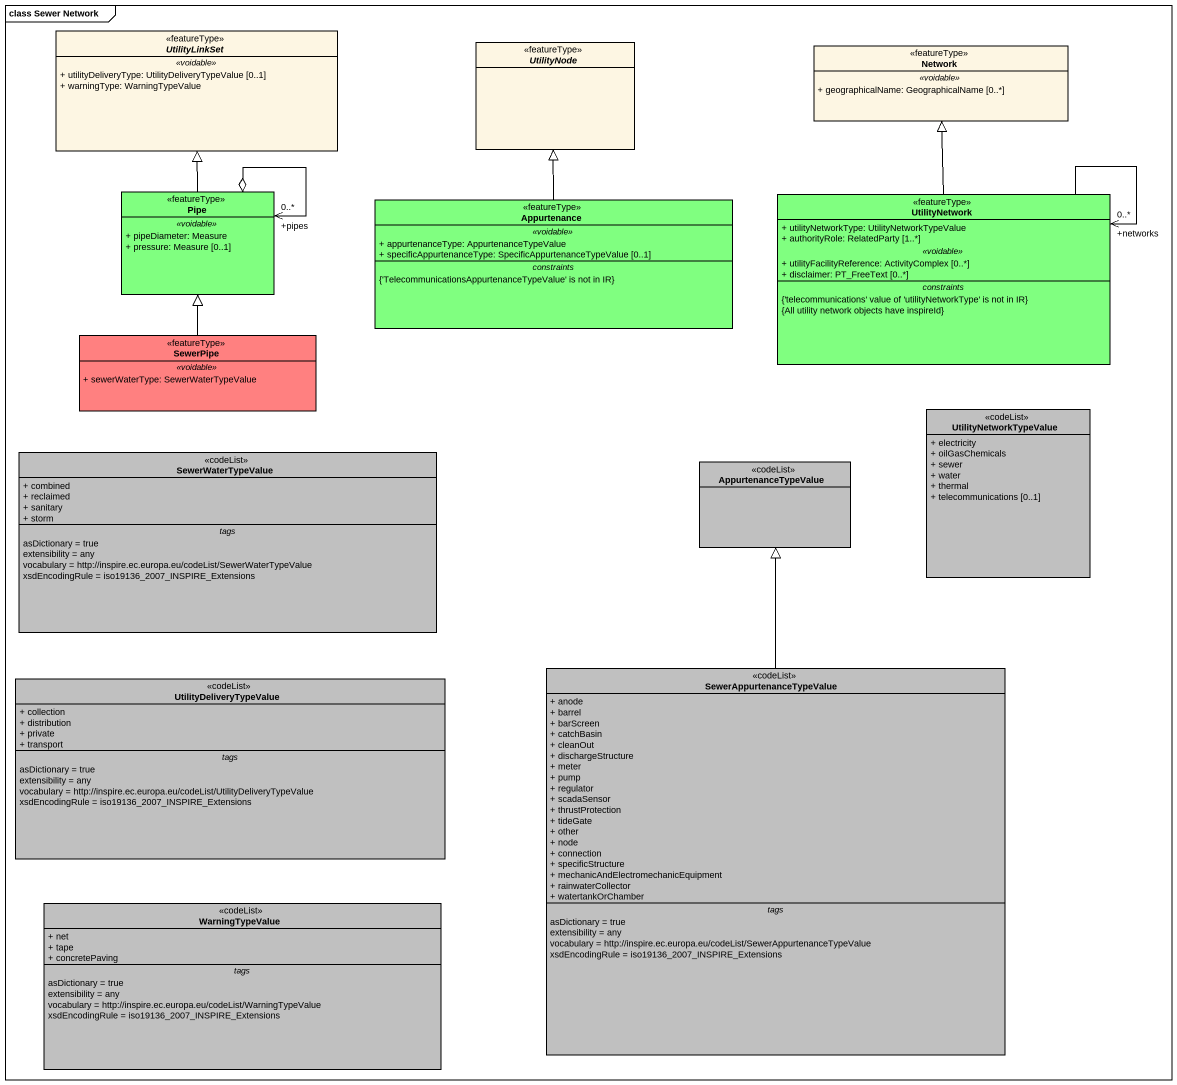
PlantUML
@startuml
mainframe class Sewer Network
hide circle
hide empty members
skinparam classAttributeIconSize 0
abstract class UtilityLinkSet <<featureType>> {
  .. <<voidable>> ..
  + utilityDeliveryType: UtilityDeliveryTypeValue [0..1]
  + warningType: WarningTypeValue
}
abstract class UtilityNode <<featureType>>
class "Network" as Network_ <<featureType>> {
  .. <<voidable>> ..
  + geographicalName: GeographicalName [0..*]
}
class Pipe <<featureType>> #80FF80 {
  .. <<voidable>> ..
  + pipeDiameter: Measure
  + pressure: Measure [0..1]
}
class Appurtenance <<featureType>> #80FF80 {
  .. <<voidable>> ..
  + appurtenanceType: AppurtenanceTypeValue
  + specificAppurtenanceType: SpecificAppurtenanceTypeValue [0..1]
  -- constraints --
  {'TelecommunicationsAppurtenanceTypeValue' is not in IR}
}
class UtilityNetwork <<featureType>> #80FF80 {
  + utilityNetworkType: UtilityNetworkTypeValue
  + authorityRole: RelatedParty [1..*]
  .. <<voidable>> ..
  + utilityFacilityReference: ActivityComplex [0..*]
  + disclaimer: PT_FreeText [0..*]
  -- constraints --
  {'telecommunications' value of 'utilityNetworkType' is not in IR}
  {All utility network objects have inspireId}
}
class SewerPipe <<featureType>> #FF8080 {
  .. <<voidable>> ..
  + sewerWaterType: SewerWaterTypeValue
}
class UtilityNetworkTypeValue <<codeList>> #C0C0C0 {
  + electricity
  + oilGasChemicals
  + sewer
  + water
  + thermal
  + telecommunications [0..1]
}
class SewerWaterTypeValue <<codeList>> #C0C0C0 {
  + combined
  + reclaimed
  + sanitary
  + storm
  -- tags --
  asDictionary = true
  extensibility = any
  vocabulary = http://inspire.ec.europa.eu/codeList/SewerWaterTypeValue
  xsdEncodingRule = iso19136_2007_INSPIRE_Extensions
}
class AppurtenanceTypeValue <<codeList>> #C0C0C0
class SewerAppurtenanceTypeValue <<codeList>> #C0C0C0 {
  + anode
  + barrel
  + barScreen
  + catchBasin
  + cleanOut
  + dischargeStructure
  + meter
  + pump
  + regulator
  + scadaSensor
  + thrustProtection
  + tideGate
  + other
  + node
  + connection
  + specificStructure
  + mechanicAndElectromechanicEquipment
  + rainwaterCollector
  + watertankOrChamber
  -- tags --
  asDictionary = true
  extensibility = any
  vocabulary = http://inspire.ec.europa.eu/codeList/SewerAppurtenanceTypeValue
  xsdEncodingRule = iso19136_2007_INSPIRE_Extensions
}
class UtilityDeliveryTypeValue <<codeList>> #C0C0C0 {
  + collection
  + distribution
  + private
  + transport
  -- tags --
  asDictionary = true
  extensibility = any
  vocabulary = http://inspire.ec.europa.eu/codeList/UtilityDeliveryTypeValue
  xsdEncodingRule = iso19136_2007_INSPIRE_Extensions
}
class WarningTypeValue <<codeList>> #C0C0C0 {
  + net
  + tape
  + concretePaving
  -- tags --
  asDictionary = true
  extensibility = any
  vocabulary = http://inspire.ec.europa.eu/codeList/WarningTypeValue
  xsdEncodingRule = iso19136_2007_INSPIRE_Extensions
}
Pipe -up-|> UtilityLinkSet
Pipe "+pipes\n0..*" <--o Pipe
Appurtenance -up-|> UtilityNode
UtilityNetwork -up-|> Network_
UtilityNetwork "+networks\n0..*" <-- UtilityNetwork
SewerPipe -up-|> Pipe
SewerAppurtenanceTypeValue -up-|> AppurtenanceTypeValue
@enduml
